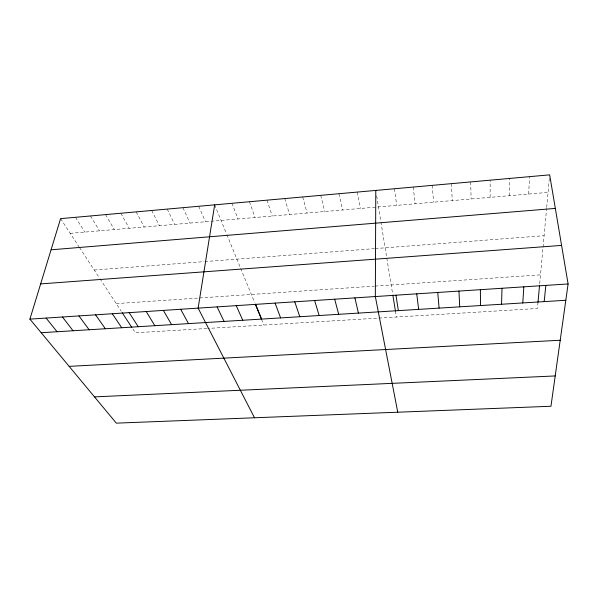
<?xml version="1.0" encoding="UTF-8"?>
<svg xmlns="http://www.w3.org/2000/svg" width="598" height="598" viewBox="0 0 598 598"><rect width="100%" height="100%" fill="white"/><g stroke="black" fill="none" stroke-linecap="round" stroke-linejoin="round"><path stroke-width="0.45" stroke-dasharray="2.99 2.24" d="M490.098 197.355L490.196 180.177M509.249 195.71L509.847 178.421M528.572 194.058L529.664 176.649M538.006 302.252L537.438 308.508L207.842 328.429M539.71 283.646L546.602 208.343M546.684 207.424L549.577 175.782M70.213 233.347L548.06 192.384M94.237 270.019L203.94 261.647M204.852 261.58L374.415 248.641M375.305 248.566L544.098 235.694M116.244 303.62L374.318 286.128M375.2 286.068L540.51 274.863M206.923 328.481L135.372 332.802L132.308 328.13M60.577 218.644L79.026 246.802M79.534 247.579L99.5 278.055M99.978 278.788L121.222 311.207M75.483 217.313L84.811 232.099M90.492 215.968L99.515 230.835M105.614 214.615L114.323 229.565M120.848 213.247L129.235 228.286M136.195 211.871L144.26 227.001M151.66 210.489L159.397 225.7M167.231 209.098L174.638 224.4M182.928 207.693L189.992 223.076M198.738 206.273L205.458 221.753M214.667 204.852L226.53 233.825M226.866 234.64L240.321 267.523M240.665 268.367L254.606 302.424M261.528 319.332L263.86 325.043M231.987 203.298L237.974 218.965M249.441 201.735L255.047 217.5M267.044 200.158L272.254 216.028M284.798 198.573L289.596 214.54M302.693 196.966L307.088 213.045M320.737 195.352L324.714 211.528M338.931 193.722L342.49 210.01M357.283 192.078L360.407 208.47M376.688 195.92L380.784 221.103M380.926 221.97L392.55 293.341M395.442 311.057L396.414 317.03M394.448 188.751L396.691 205.361M413.27 187.069L415.064 203.783M432.257 185.365L433.587 202.199M451.4 183.653L452.267 200.599M470.716 181.927L471.097 198.984"/><path stroke-width="0.9" d="M375.791 190.426L375.335 296.548L397.76 412.209M501.558 304.247L501.991 288.266M522.772 302.939L523.818 286.838M538.006 302.252L539.553 285.358M544.195 301.616L545.847 285.396M568.1 283.945L550.96 406.259L116.318 423.145L29.9 319.13L60.577 218.644L549.659 174.855L568.1 283.945L29.9 319.13M214.667 204.852L198.125 308.134L254.509 417.778M51.069 249.8L555.333 208.41M40.657 283.901L561.589 245.412M41.195 332.72L565.813 300.278M69.144 366.365L560.214 340.247M94.499 396.878L555.213 375.94M46.113 318.069L57.049 331.741M62.461 317L73.031 330.754M78.936 315.923L89.139 329.76M95.553 314.84L105.375 328.751M112.297 313.741L121.738 327.741M122.186 312.687L131.799 327.353M129.183 312.642L138.228 326.725M146.204 311.528L154.852 325.693M163.366 310.407L171.619 324.654M180.671 309.271L188.512 323.608M217.104 306.894L224.063 321.41M236.255 305.638L242.751 320.259M255.585 304.375L261.603 319.093M255.309 304.143L261.528 319.332M275.087 303.096L280.619 317.912M294.769 301.811L299.807 316.731M314.63 300.517L319.168 315.527M334.678 299.202L338.7 314.324M354.913 297.879L358.411 313.105M392.849 295.143L395.442 311.057M395.951 295.195L398.38 310.631M416.754 293.835L418.637 309.375M437.766 292.467L439.082 308.112M458.965 291.077L459.713 306.841M480.373 289.679L480.538 305.548"/></g></svg>
